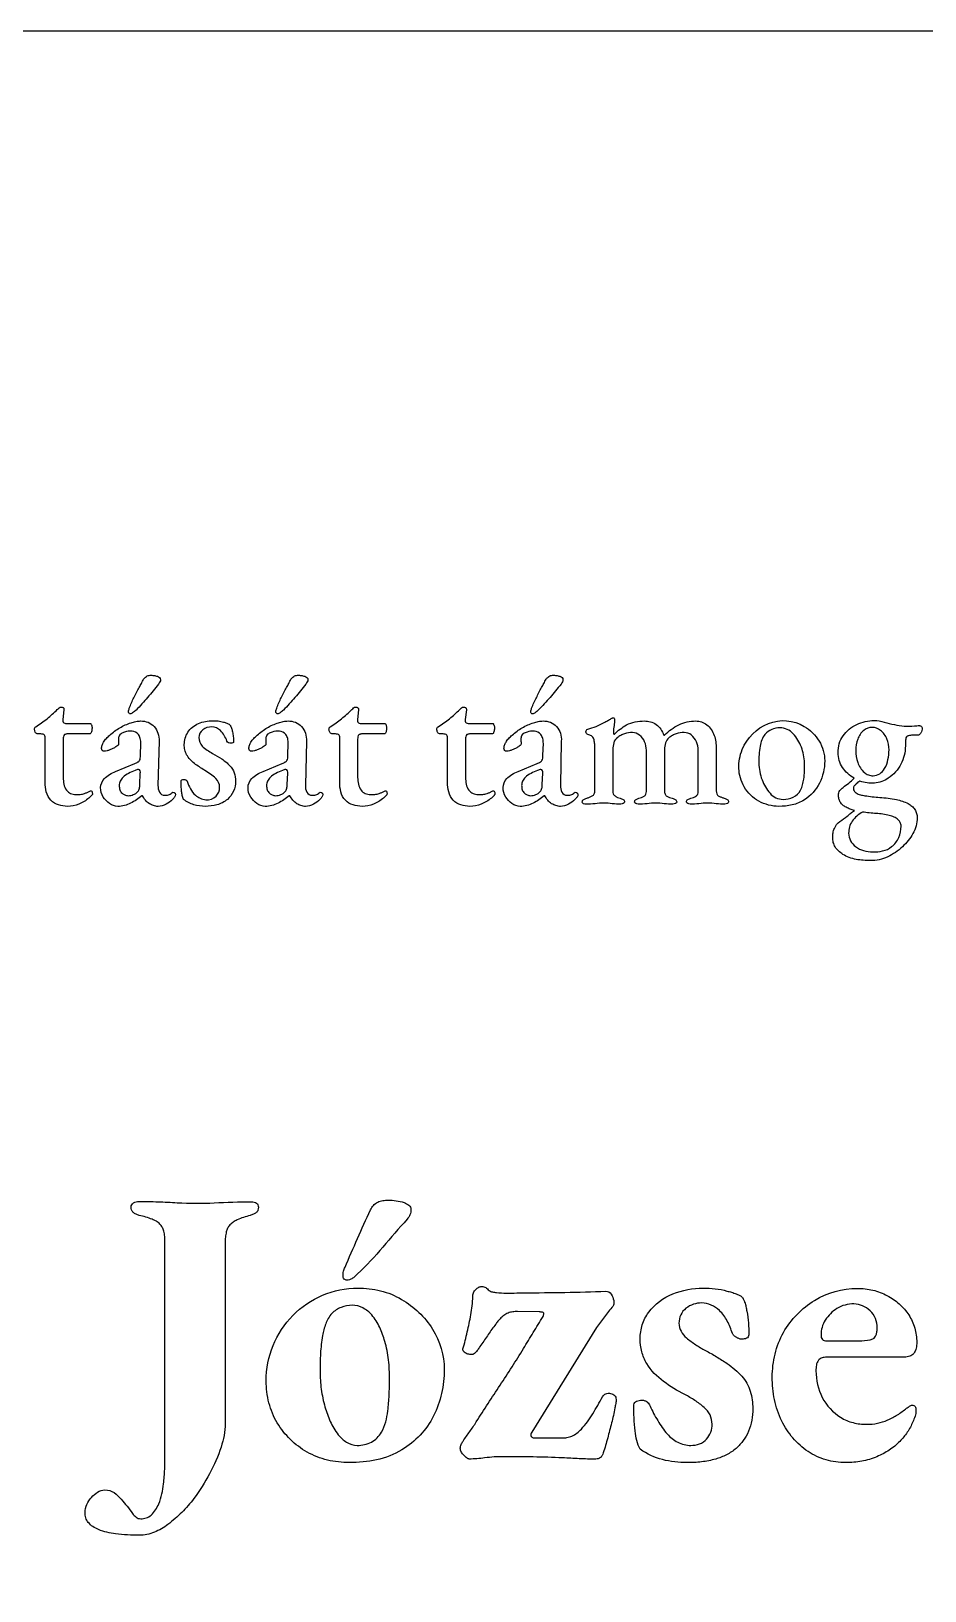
# Model space of a CAD drawing. Header units: millimetres. Extents: x 0 to 297, y 0 to 210.
# Drawn here: x 173.8 to 233.9, y 105 to 210 of the extents above; entities that cross this region are included whole.
import ezdxf

# ---------------------------------------------------------------- set-up
doc = ezdxf.new("R2010")
doc.units = ezdxf.units.MM
for name, color, linetype in [('KONTUR', 8, 'Continuous'), ('SZOVEG_0.3mm', 5, 'Continuous'), ('SZOVEG_0.5mm', 7, 'Continuous')]:
    doc.layers.add(name, color=color, linetype=linetype)

msp = doc.modelspace()

# ---------------------------------------------------------------- linework, layer by layer
at = {"layer": 'KONTUR'}
msp.add_lwpolyline([(0, 0), (297, 0), (297, 210), (0, 210)], close=True, dxfattribs=at)
at = {"layer": 'SZOVEG_0.3mm'}
for points in [[(180.46, 164.04, -0.222348), (180.38, 164.08, -0.175685), (180.34, 164.17, -0.063464), (180.36, 164.3, -0.017058), (180.4, 164.42, -0.032041), (180.71, 165.13, 0.00082), (181.06, 165.82, -0.001825), (181.21, 166.09, -0.008504), (181.36, 166.37, -0.115432), (181.55, 166.56, -0.143647), (181.8, 166.64, -0.029357), (182.05, 166.62, -0.046405), (182.29, 166.57, -0.104196), (182.44, 166.49, -0.216445), (182.5, 166.34, -0.135203), (182.46, 166.19, -0.020677), (182.37, 166.05, -0.007695), (181.63, 165.15, -0.021587), (180.85, 164.29, -0.014591), (180.74, 164.19, -0.036775), (180.62, 164.1, -0.033396), (180.55, 164.06, -0.112083)], [(190.38, 164.04, -0.22235), (190.3, 164.08, -0.175683), (190.26, 164.17, -0.063463), (190.28, 164.3, -0.017063), (190.32, 164.42, -0.032042), (190.63, 165.13, 0.00082), (190.99, 165.82, -0.001825), (191.13, 166.09, -0.008504), (191.28, 166.37, -0.11543), (191.47, 166.56, -0.143648), (191.72, 166.64, -0.029357), (191.97, 166.62, -0.046405), (192.21, 166.57, -0.104196), (192.36, 166.49, -0.216445), (192.42, 166.34, -0.135202), (192.38, 166.19, -0.020679), (192.29, 166.05, -0.007695), (191.55, 165.15, -0.021586), (190.77, 164.29, -0.014591), (190.66, 164.19, -0.036775), (190.55, 164.1, -0.033396), (190.47, 164.06, -0.112083)], [(207.55, 164.04, -0.222348), (207.46, 164.08, -0.175685), (207.43, 164.17, -0.063464), (207.45, 164.3, -0.017061), (207.48, 164.42, -0.032042), (207.8, 165.13, 0.00082), (208.15, 165.82, -0.001825), (208.3, 166.09, -0.008504), (208.45, 166.37, -0.115432), (208.64, 166.56, -0.143647), (208.89, 166.64, -0.029357), (209.14, 166.62, -0.046405), (209.38, 166.57, -0.104196), (209.53, 166.49, -0.216445), (209.59, 166.34, -0.135203), (209.55, 166.19, -0.020677), (209.46, 166.05, -0.007695), (208.72, 165.15, -0.021587), (207.93, 164.29, -0.014591), (207.83, 164.19, -0.036775), (207.71, 164.1, -0.033396), (207.63, 164.06, -0.112083)], [(176.24, 157.81, -0.075763), (175.63, 157.91, -0.127614), (175.12, 158.23, -0.127982), (174.81, 158.78, -0.062945), (174.73, 159.43), (174.73, 162.5, 0.358062), (174.59, 162.67, 0.048899), (174.3, 162.7), (174.2, 162.7, -0.20838), (174.12, 162.74, -0.077451), (174.06, 162.81, -0.099106), (174.02, 163.01, -0.296196), (174.1, 163.17, 0.033557), (174.86, 163.71, 0.024232), (175.55, 164.33, 0.024188), (175.67, 164.44, -0.200493), (175.81, 164.5, -0.065912), (175.89, 164.49, -0.08136), (175.95, 164.46, -0.210253), (176, 164.39, -0.066223), (176, 164.31), (175.92, 163.66, 0.074563), (175.93, 163.54, 0.203903), (175.99, 163.44, 0.100139), (176.11, 163.4, 0.038125), (176.24, 163.39), (177.77, 163.39, -0.28062), (177.82, 163.36, -0.017894), (177.85, 163.3, -0.115053), (177.89, 163.07, -0.059606), (177.85, 162.83, -0.015955), (177.82, 162.75, -0.313593), (177.76, 162.7), (176.48, 162.7, 0.011197), (176.34, 162.7, 0.026972), (176.2, 162.69, 0.02258), (176.12, 162.67, 0.086476), (176.04, 162.64, 0.208635), (175.96, 162.5, 0.040036), (175.95, 162.33), (175.95, 159.76, 0.048865), (175.99, 159.31, 0.113418), (176.17, 158.91, 0.127302), (176.45, 158.68, 0.104696), (176.81, 158.61, 0.016512), (177.1, 158.62, 0.064014), (177.39, 158.68, 0.022459), (177.57, 158.75, 0.029133), (177.75, 158.83, -0.199953), (177.84, 158.85, -0.276201), (177.9, 158.79, -0.04153), (177.91, 158.72, -0.031369), (177.92, 158.65, -0.160177), (177.9, 158.59, -0.018331), (177.86, 158.54, -0.031731), (177.77, 158.45, -0.010139), (177.68, 158.37, -0.07709), (177, 157.97, -0.09705)], [(196.07, 157.81, -0.075763), (195.46, 157.91, -0.127614), (194.95, 158.23, -0.127982), (194.64, 158.78, -0.062945), (194.56, 159.43), (194.56, 162.5, 0.358062), (194.42, 162.67, 0.048899), (194.13, 162.7), (194.03, 162.7, -0.208381), (193.95, 162.74, -0.077452), (193.89, 162.81, -0.099107), (193.84, 163.01, -0.296197), (193.93, 163.17, 0.033557), (194.69, 163.71, 0.024232), (195.38, 164.33, 0.024188), (195.5, 164.44, -0.200493), (195.64, 164.5, -0.065912), (195.71, 164.49, -0.08136), (195.78, 164.46, -0.210253), (195.83, 164.39, -0.066223), (195.83, 164.31), (195.75, 163.66, 0.074563), (195.76, 163.54, 0.203903), (195.82, 163.44, 0.100137), (195.94, 163.4, 0.038126), (196.07, 163.39), (197.6, 163.39, -0.280623), (197.65, 163.36, -0.017891), (197.68, 163.3, -0.115056), (197.72, 163.07, -0.059607), (197.68, 162.83, -0.015955), (197.65, 162.75, -0.313593), (197.59, 162.7), (196.3, 162.7, 0.011197), (196.17, 162.7, 0.026972), (196.03, 162.69, 0.02258), (195.95, 162.67, 0.086476), (195.87, 162.64, 0.208635), (195.79, 162.5, 0.040036), (195.77, 162.33), (195.77, 159.76, 0.048865), (195.82, 159.31, 0.113418), (196, 158.91, 0.127302), (196.28, 158.68, 0.104696), (196.64, 158.61, 0.016512), (196.93, 158.62, 0.064014), (197.22, 158.68, 0.022459), (197.4, 158.75, 0.029134), (197.58, 158.83, -0.199948), (197.67, 158.85, -0.276207), (197.73, 158.79, -0.04153), (197.74, 158.72, -0.031369), (197.75, 158.65, -0.160176), (197.73, 158.59, -0.018331), (197.69, 158.54, -0.031731), (197.6, 158.45, -0.010139), (197.51, 158.37, -0.07709), (196.83, 157.97, -0.09705)], [(203.32, 157.81, -0.075763), (202.72, 157.91, -0.127614), (202.21, 158.23, -0.127982), (201.9, 158.78, -0.062945), (201.81, 159.43), (201.81, 162.5, 0.358062), (201.67, 162.67, 0.048899), (201.39, 162.7), (201.28, 162.7, -0.20838), (201.2, 162.74, -0.077451), (201.15, 162.81, -0.099106), (201.1, 163.01, -0.296196), (201.19, 163.17, 0.033557), (201.95, 163.71, 0.024232), (202.64, 164.33, 0.024188), (202.76, 164.44, -0.200493), (202.9, 164.5, -0.065912), (202.97, 164.49, -0.08136), (203.04, 164.46, -0.210253), (203.08, 164.39, -0.066223), (203.09, 164.31), (203.01, 163.66, 0.074563), (203.01, 163.54, 0.203903), (203.08, 163.44, 0.100137), (203.2, 163.4, 0.038126), (203.32, 163.39), (204.86, 163.39, -0.280623), (204.91, 163.36, -0.017891), (204.94, 163.3, -0.115053), (204.98, 163.07, -0.059606), (204.94, 162.83, -0.015955), (204.91, 162.75, -0.313593), (204.85, 162.7), (203.56, 162.7, 0.011197), (203.43, 162.7, 0.026972), (203.29, 162.69, 0.02258), (203.21, 162.67, 0.086476), (203.13, 162.64, 0.208635), (203.05, 162.5, 0.040036), (203.03, 162.33), (203.03, 159.76, 0.048865), (203.08, 159.31, 0.113418), (203.26, 158.91, 0.127302), (203.54, 158.68, 0.104696), (203.89, 158.61, 0.016512), (204.19, 158.62, 0.064014), (204.48, 158.68, 0.022459), (204.66, 158.75, 0.029134), (204.83, 158.83, -0.199948), (204.92, 158.85, -0.276207), (204.99, 158.79, -0.04153), (205, 158.72, -0.031369), (205.01, 158.65, -0.160176), (204.99, 158.59, -0.018331), (204.95, 158.54, -0.031731), (204.86, 158.45, -0.010139), (204.77, 158.37, -0.07709), (204.09, 157.97, -0.09705)], [(179.63, 157.81, -0.158835), (179.07, 158, -0.09417), (178.65, 158.44, -0.150784), (178.47, 159.08, -0.180157), (178.72, 159.68, -0.077979), (179.07, 159.96, -0.030944), (179.48, 160.16), (180.77, 160.7, 0.011751), (180.88, 160.75, 0.029), (180.98, 160.8, 0.024267), (181.04, 160.84, 0.094936), (181.08, 160.89, 0.119538), (181.14, 161.06, 0.00645), (181.15, 161.25), (181.18, 162.05, 0.072459), (181.14, 162.37, 0.102541), (181.01, 162.65, 0.204975), (180.59, 162.88, 0.116421), (180.08, 162.81, 0.032391), (179.84, 162.7, 0.22038), (179.69, 162.5, 0.072402), (179.67, 162.26, -0.019505), (179.68, 162.01, -0.245752), (179.62, 161.9, -0.011243), (179.5, 161.82, -0.026459), (179.3, 161.71, -0.018904), (179.09, 161.62, -0.0264), (178.9, 161.55, -0.068842), (178.7, 161.52, -0.198912), (178.58, 161.57, -0.198912), (178.53, 161.7, -0.084209), (178.57, 161.93, -0.051139), (178.67, 162.14, -0.052425), (178.86, 162.39, -0.028069), (179.08, 162.61, -0.046139), (179.76, 163.1, -0.054583), (180.52, 163.44, -0.026953), (180.84, 163.53, -0.052173), (181.16, 163.56, -0.095048), (181.66, 163.47, -0.111127), (182.07, 163.19, -0.114367), (182.33, 162.73, -0.084695), (182.4, 162.21), (182.33, 159.22, 0.132907), (182.43, 158.77, 0.278829), (182.78, 158.56, 0.068681), (183.04, 158.59, 0.11833), (183.26, 158.72, -0.288416), (183.42, 158.75, -0.318399), (183.51, 158.62, -0.151511), (183.45, 158.44, -0.055294), (183.32, 158.29, -0.069392), (182.87, 157.95, -0.127758), (182.34, 157.81, -0.071691), (182.03, 157.86, -0.07702), (181.75, 157.99, -0.07337), (181.48, 158.23, -0.044278), (181.28, 158.53), (181.24, 158.53, -0.056559), (180.49, 158.02, -0.119975)], [(185.51, 157.81, -0.069534), (184.74, 157.92, -0.10105), (184.05, 158.28, -0.078831), (183.96, 158.54, -0.018135), (183.92, 158.82, -0.01065), (183.89, 159.16, -0.016036), (183.88, 159.5, -0.288073), (183.94, 159.6, -0.112694), (184.08, 159.63, -0.0988), (184.21, 159.6, -0.237281), (184.29, 159.51, 0.046133), (184.51, 159, 0.087931), (184.85, 158.57, 0.153778), (185.55, 158.25, 0.232931), (186.24, 158.5, 0.197798), (186.48, 159.1, 0.199932), (186.22, 159.69, 0.042274), (185.86, 159.99, 0.012854), (185.46, 160.25, -0.02344), (184.78, 160.7, -0.113302), (184.26, 161.29, -0.069262), (184.14, 161.62, -0.053388), (184.1, 161.97, -0.065889), (184.16, 162.4, -0.078132), (184.34, 162.8, -0.154537), (185.06, 163.39, -0.095899), (186.01, 163.58, -0.024257), (186.38, 163.56, -0.046088), (186.73, 163.49, -0.015224), (186.96, 163.42, -0.067251), (187.16, 163.31, -0.083336), (187.28, 163.08, -0.019921), (187.34, 162.83, -0.026434), (187.4, 162.51, -0.027716), (187.42, 162.17, -0.304866), (187.36, 162.09, -0.097087), (187.24, 162.07, -0.097635), (187.08, 162.1, -0.202965), (186.97, 162.21, 0.038799), (186.79, 162.59, 0.078819), (186.54, 162.91, 0.180158), (185.95, 163.16, 0.172765), (185.34, 162.96, 0.234821), (185.08, 162.44, 0.190338), (185.3, 161.87, 0.05876), (185.63, 161.6, 0.018235), (186, 161.38, -0.018655), (186.62, 161.01, -0.056356), (187.17, 160.55, -0.113764), (187.46, 160.07, -0.078926), (187.55, 159.51, -0.101797), (187.41, 158.83, -0.116617), (187, 158.28, -0.111649), (186.3, 157.92, -0.064058)], [(189.55, 157.81, -0.158836), (188.99, 158, -0.094169), (188.57, 158.44, -0.150784), (188.39, 159.08, -0.180157), (188.64, 159.68, -0.07798), (188.99, 159.96, -0.030944), (189.4, 160.16), (190.69, 160.7, 0.011751), (190.8, 160.75, 0.029), (190.9, 160.8, 0.024267), (190.96, 160.84, 0.094938), (191.01, 160.89, 0.119539), (191.06, 161.06, 0.006451), (191.07, 161.25), (191.1, 162.05, 0.072459), (191.06, 162.37, 0.10254), (190.93, 162.65, 0.204975), (190.51, 162.88, 0.116421), (190.01, 162.81, 0.032391), (189.76, 162.7, 0.220376), (189.61, 162.5, 0.072402), (189.59, 162.26, -0.019505), (189.6, 162.01, -0.24575), (189.54, 161.9, -0.011244), (189.42, 161.82, -0.026459), (189.22, 161.71, -0.018904), (189.01, 161.62, -0.026399), (188.82, 161.55, -0.068842), (188.62, 161.52, -0.198912), (188.5, 161.57, -0.198912), (188.45, 161.7, -0.084208), (188.49, 161.93, -0.051139), (188.59, 162.14, -0.052424), (188.78, 162.39, -0.028069), (189.01, 162.61, -0.046139), (189.68, 163.1, -0.054583), (190.44, 163.44, -0.026953), (190.76, 163.53, -0.052173), (191.09, 163.56, -0.095048), (191.58, 163.47, -0.111127), (191.99, 163.19, -0.114368), (192.25, 162.73, -0.084695), (192.32, 162.21), (192.25, 159.22, 0.132906), (192.35, 158.77, 0.27883), (192.7, 158.56, 0.068681), (192.96, 158.59, 0.118329), (193.18, 158.72, -0.28842), (193.34, 158.75, -0.318398), (193.43, 158.62, -0.15151), (193.37, 158.44, -0.055294), (193.24, 158.29, -0.069391), (192.8, 157.95, -0.127758), (192.26, 157.81, -0.071691), (191.95, 157.86, -0.07702), (191.67, 157.99, -0.07337), (191.41, 158.23, -0.044278), (191.2, 158.53), (191.16, 158.53, -0.056559), (190.41, 158.02, -0.119975)], [(206.72, 157.81, -0.158835), (206.15, 158, -0.09417), (205.74, 158.44, -0.150784), (205.56, 159.08, -0.180157), (205.81, 159.68, -0.077979), (206.16, 159.96, -0.030944), (206.57, 160.16), (207.85, 160.7, 0.011751), (207.96, 160.75, 0.029), (208.07, 160.8, 0.024267), (208.13, 160.84, 0.094936), (208.17, 160.89, 0.119538), (208.23, 161.06, 0.00645), (208.24, 161.25), (208.27, 162.05, 0.072459), (208.23, 162.37, 0.10254), (208.09, 162.65, 0.204974), (207.67, 162.88, 0.116421), (207.17, 162.81, 0.03239), (206.92, 162.7, 0.22038), (206.78, 162.5, 0.072402), (206.76, 162.26, -0.019505), (206.77, 162.01, -0.24575), (206.71, 161.9, -0.011244), (206.59, 161.82, -0.026458), (206.39, 161.71, -0.018904), (206.18, 161.62, -0.026399), (205.99, 161.55, -0.068842), (205.79, 161.52, -0.198912), (205.67, 161.57, -0.198912), (205.62, 161.7, -0.084209), (205.66, 161.93, -0.051139), (205.76, 162.14, -0.052425), (205.94, 162.39, -0.028069), (206.17, 162.61, -0.046139), (206.85, 163.1, -0.054583), (207.61, 163.44, -0.026953), (207.93, 163.53, -0.052173), (208.25, 163.56, -0.095048), (208.75, 163.47, -0.111127), (209.16, 163.19, -0.114368), (209.42, 162.73, -0.084695), (209.48, 162.21), (209.42, 159.22, 0.132906), (209.52, 158.77, 0.278829), (209.87, 158.56, 0.068681), (210.12, 158.59, 0.11833), (210.34, 158.72, -0.288416), (210.51, 158.75, -0.318399), (210.6, 158.62, -0.15151), (210.54, 158.44, -0.055294), (210.41, 158.29, -0.069391), (209.96, 157.95, -0.127758), (209.43, 157.81, -0.071691), (209.12, 157.86, -0.07702), (208.83, 157.99, -0.07337), (208.57, 158.23, -0.044278), (208.37, 158.53), (208.33, 158.53, -0.05656), (207.58, 158.02, -0.119975)], [(211.15, 157.96, -0.092279), (210.97, 157.99, -0.310082), (210.89, 158.12, -0.287582), (210.99, 158.28, -0.039831), (211.19, 158.36, 0.013317), (211.38, 158.43, 0.013109), (211.56, 158.51, 0.183771), (211.69, 158.66, 0.099098), (211.74, 158.86), (211.74, 161.78, 0.0294), (211.72, 162.07, 0.049053), (211.66, 162.35, 0.162478), (211.51, 162.55, 0.110623), (211.27, 162.65, -0.186928), (211.18, 162.72, -0.147719), (211.14, 162.83, -0.123042), (211.17, 162.95, -0.219009), (211.26, 163.02, 0.024315), (211.82, 163.2, 0.037357), (212.36, 163.45, 0.002128), (212.6, 163.59, 0.001673), (212.84, 163.72, 0.015382), (212.9, 163.76, -0.132056), (212.97, 163.78, -0.228618), (213.03, 163.74, -0.169541), (213.06, 163.67, -0.03962), (213.03, 163.25, 0.03962), (212.99, 162.83, -0.011204), (212.99, 162.75, 0.210591), (213.02, 162.68), (213.05, 162.68, -0.041086), (213.44, 163.01, -0.027671), (213.87, 163.29, -0.077362), (214.45, 163.5, -0.050457), (215.07, 163.56, -0.068133), (215.48, 163.51, -0.084856), (215.86, 163.33, -0.091446), (216.17, 163.01, -0.052584), (216.39, 162.61), (216.42, 162.61, -0.088591), (217.39, 163.3, -0.112427), (218.53, 163.56, -0.077666), (218.92, 163.5, -0.095389), (219.27, 163.31, -0.140732), (219.77, 162.59, -0.080447), (219.91, 161.71), (219.91, 158.85, 0.093973), (219.95, 158.65, 0.193253), (220.08, 158.5, 0.015205), (220.26, 158.43, 0.012461), (220.45, 158.36, -0.049569), (220.65, 158.28, -0.27709), (220.74, 158.12, -0.299464), (220.66, 158, -0.102086), (220.49, 157.96, -0.028386), (219.91, 157.99, 0.028386), (219.33, 158.03, 0.028386), (218.74, 157.99, -0.028386), (218.16, 157.96, -0.102086), (217.99, 158, -0.299465), (217.91, 158.12, -0.27709), (218, 158.28, -0.049568), (218.2, 158.36, 0.027507), (218.38, 158.42, 0.040798), (218.54, 158.5, 0.176525), (218.66, 158.64, 0.084749), (218.69, 158.82), (218.69, 161.59, 0.099726), (218.57, 162.16, 0.128197), (218.23, 162.62, 0.166632), (217.75, 162.78, 0.07731), (217.22, 162.7, 0.050436), (216.96, 162.59, 0.038416), (216.73, 162.44, 0.158711), (216.49, 162.08, 0.0694), (216.42, 161.63), (216.42, 158.85, 0.08801), (216.46, 158.64, 0.187176), (216.59, 158.5, 0.030028), (216.77, 158.42, 0.024714), (216.95, 158.36, -0.038381), (217.15, 158.27, -0.280962), (217.25, 158.12, -0.299465), (217.16, 158, -0.102086), (216.99, 157.96, -0.028386), (216.41, 157.99, 0.028386), (215.83, 158.03, 0.028386), (215.25, 157.99, -0.028386), (214.66, 157.96, -0.102086), (214.49, 158, -0.299464), (214.41, 158.12, -0.28578), (214.51, 158.27, -0.024652), (214.7, 158.36, 0.026619), (214.88, 158.42, 0.036865), (215.05, 158.5, 0.175418), (215.17, 158.63, 0.090682), (215.21, 158.82), (215.21, 161.59, 0.103043), (215.09, 162.15, 0.120011), (214.74, 162.61, 0.171032), (214.27, 162.78, 0.075958), (213.74, 162.7, 0.050412), (213.48, 162.59, 0.040288), (213.25, 162.44, 0.176046), (213.01, 162.09, 0.061317), (212.95, 161.64), (212.95, 158.85, 0.077818), (212.98, 158.65, 0.183634), (213.1, 158.51, 0.032135), (213.27, 158.42, 0.020868), (213.44, 158.36, -0.024651), (213.64, 158.27, -0.285781), (213.74, 158.12, -0.299465), (213.65, 158, -0.102086), (213.48, 157.96, -0.029046), (212.91, 157.99, 0.029046), (212.35, 158.03, 0.027757), (211.75, 157.99, -0.027757)], [(224.13, 157.81, -0.125975), (222.78, 158.16, -0.135511), (221.79, 159.13, -0.123817), (221.43, 160.36, -0.108187), (221.66, 161.64, -0.201953), (223.42, 163.39, -0.23321), (225.83, 163.2, -0.121811), (226.83, 162.21, -0.138406), (227.21, 160.87, -0.115568), (226.86, 159.38, -0.137766), (225.84, 158.25, -0.087132), (225.02, 157.91, -0.053877)], [(224.41, 158.28, 0.113099), (225.09, 158.43, 0.157251), (225.58, 158.9, 0.054926), (225.72, 159.26, 0.031981), (225.8, 159.65, 0.042095), (225.85, 160.74, 0.078666), (225.64, 161.8, 0.100006), (225.09, 162.7, 0.208789), (224.19, 163.1, 0.098619), (223.64, 162.99, 0.121303), (223.19, 162.66, 0.08032), (222.98, 162.29, 0.051779), (222.86, 161.87, 0.046939), (222.78, 160.72, 0.081197), (222.99, 159.6, 0.089087), (223.53, 158.69, 0.220109)], [(230.29, 154.16, -0.043018), (229.33, 154.24, -0.096299), (228.43, 154.58, -0.048114), (228.15, 154.8, -0.070855), (227.92, 155.08, -0.072631), (227.79, 155.39, -0.062468), (227.75, 155.72, -0.034031), (227.77, 156.03, -0.070654), (227.86, 156.33, -0.133242), (228.23, 156.79, 0.008791), (228.72, 157.15, -0.007518), (228.96, 157.35, -0.00741), (229.21, 157.54, -0.019366), (228.92, 157.63, -0.043011), (228.65, 157.75, -0.050964), (228.43, 157.9, -0.074941), (228.26, 158.1, -0.076503), (228.17, 158.33, -0.062303), (228.13, 158.58, -0.166043), (228.23, 158.87, -0.064323), (228.45, 159.09, -0.007351), (228.83, 159.38, 0.035029), (229.19, 159.7, -0.111783), (228.41, 160.43, -0.149547), (228.11, 161.43, -0.070521), (228.19, 162.03, -0.084534), (228.45, 162.56, -0.129087), (229.37, 163.33, -0.110025), (230.54, 163.59, -0.072145), (231.22, 163.49, 0.022675), (231.9, 163.32, 0.047993), (232.57, 163.22, 0.037859), (233.25, 163.23, -0.003043), (233.41, 163.24, -0.018962), (233.58, 163.25, -0.090242), (233.66, 163.23, -0.138312), (233.72, 163.19, -0.120592), (233.76, 163.1, -0.045279), (233.76, 163.01, -0.114263), (233.72, 162.83, -0.071841), (233.62, 162.68, -0.02715), (233.56, 162.62, -0.170842), (233.49, 162.6), (233.13, 162.6, 0.016537), (232.99, 162.59, 0.046637), (232.85, 162.57, 0.045431), (232.78, 162.54, 0.145525), (232.72, 162.49, 0.109744), (232.66, 162.34, 0.023822), (232.64, 162.19, 0.009944), (232.64, 162.03, 0.003931), (232.64, 161.88, -0.121254), (232.34, 160.65, -0.124173), (231.49, 159.71, -0.12602), (230.56, 159.38, -0.114263), (229.58, 159.51, 0.032113), (229.45, 159.43, 0.039431), (229.33, 159.32, 0.037872), (229.2, 159.19, 0.169342), (229.14, 159.02, 0.155696), (229.19, 158.85, 0.089431), (229.33, 158.72, 0.084892), (229.61, 158.59, 0.023078), (229.91, 158.53, 0.013837), (230.41, 158.46, 0.005767), (230.92, 158.41, -0.013474), (231.48, 158.36, -0.024255), (232.04, 158.27, -0.023634), (232.44, 158.16, -0.047852), (232.82, 158, -0.049003), (233.08, 157.83, -0.075701), (233.28, 157.6, -0.078086), (233.4, 157.34, -0.065889), (233.43, 157.06, -0.13074), (233.15, 155.98, -0.074056), (232.44, 155.09, -0.079934), (231.45, 154.41, -0.109446)], [(230.47, 159.87, 0.153452), (230.91, 160.01, 0.10422), (231.24, 160.36, 0.088459), (231.47, 160.96, 0.048398), (231.54, 161.62, 0.094889), (231.4, 162.35, 0.130933), (230.96, 162.93, 0.169381), (230.4, 163.13, 0.176897), (229.84, 162.93, 0.1334), (229.43, 162.33, 0.085315), (229.3, 161.59, 0.078067), (229.43, 160.77, 0.139021), (229.88, 160.1, 0.078128), (230.15, 159.93, 0.099005)], [(180.32, 158.53, 0.098318), (180.67, 158.6, 0.111957), (180.97, 158.81, 0.153167), (181.08, 159.03, 0.028768), (181.11, 159.28), (181.14, 160.04, 0.086939), (181.13, 160.21, 0.343525), (181.02, 160.29, 0.092246), (180.9, 160.27, 0.009238), (180.79, 160.23, 0.021637), (180.35, 160.03, 0.088066), (179.96, 159.76, 0.081047), (179.79, 159.51, 0.112526), (179.72, 159.22, 0.070379), (179.76, 158.93, 0.145587), (179.91, 158.7, 0.072968), (180.1, 158.58, 0.105413)], [(190.24, 158.53, 0.098318), (190.59, 158.6, 0.111958), (190.89, 158.81, 0.153169), (191, 159.03, 0.028766), (191.03, 159.28), (191.06, 160.04, 0.086939), (191.05, 160.21, 0.343525), (190.94, 160.29, 0.092245), (190.82, 160.27, 0.009239), (190.71, 160.23, 0.021637), (190.27, 160.03, 0.088066), (189.88, 159.76, 0.081047), (189.71, 159.51, 0.112525), (189.64, 159.22, 0.070379), (189.68, 158.93, 0.145587), (189.83, 158.7, 0.072968), (190.02, 158.58, 0.105413)], [(207.4, 158.53, 0.098318), (207.76, 158.6, 0.111957), (208.05, 158.81, 0.153167), (208.17, 159.03, 0.028767), (208.2, 159.28), (208.23, 160.04, 0.086939), (208.21, 160.21, 0.343525), (208.11, 160.29, 0.092246), (207.99, 160.27, 0.009238), (207.88, 160.23, 0.021637), (207.44, 160.03, 0.088066), (207.05, 159.76, 0.081047), (206.87, 159.51, 0.112526), (206.81, 159.22, 0.070379), (206.85, 158.93, 0.145587), (207, 158.7, 0.072967), (207.19, 158.58, 0.105414)], [(229.76, 157.43, 0.028707), (229.38, 157.16, 0.073139), (229.06, 156.82, 0.085781), (228.88, 156.43, 0.06591), (228.82, 156, 0.123606), (228.95, 155.5, 0.105841), (229.29, 155.1, 0.095866), (229.83, 154.83, 0.068804), (230.44, 154.74, 0.052417), (231.11, 154.81, 0.11963), (231.71, 155.1, 0.123927), (232.19, 155.71, 0.10376), (232.35, 156.48, 0.098335), (232.3, 156.72, 0.108001), (232.16, 156.91, 0.093682), (231.88, 157.09, 0.030556), (231.56, 157.19, 0.050464), (230.67, 157.33, -0.03034)]]:
    msp.add_lwpolyline(points, format="xyb", close=True, dxfattribs=at)
at = {"layer": 'SZOVEG_0.5mm'}
for points in [[(195.05, 125.91, -0.08229), (194.95, 125.93, -0.137772), (194.86, 125.99, -0.124548), (194.8, 126.1, -0.049815), (194.79, 126.22, -0.058971), (194.82, 126.51, -0.057071), (194.92, 126.78, -0.004141), (195.76, 128.72, -0.005386), (196.63, 130.64, -0.049513), (196.83, 130.94, -0.110074), (197.12, 131.17, -0.073325), (197.46, 131.27, -0.037929), (197.81, 131.3, -0.030587), (198.37, 131.26, -0.052043), (198.9, 131.14, -0.086821), (199.22, 130.96, -0.227319), (199.36, 130.67, -0.101616), (199.29, 130.32, -0.076035), (199.1, 130.01, 0.008492), (197.47, 128.14, -0.0268), (195.76, 126.33, -0.019964), (195.58, 126.16, -0.042675), (195.38, 126.01, -0.043255), (195.22, 125.94, -0.090758)], [(181.07, 108.74, -0.012501), (180.27, 108.76, -0.022054), (179.47, 108.84, -0.021468), (178.89, 108.94, -0.042837), (178.33, 109.12, -0.043826), (177.95, 109.32, -0.081747), (177.64, 109.6, -0.087962), (177.47, 109.91, -0.08095), (177.42, 110.27, -0.114026), (177.54, 110.82, -0.069049), (177.86, 111.29, -0.062567), (178.26, 111.64, -0.148823), (178.76, 111.79, -0.149241), (179.37, 111.61, -0.070986), (179.86, 111.16, -0.006846), (180.25, 110.7, -0.022197), (180.61, 110.21, 0.079668), (180.85, 109.96, 0.16564), (181.17, 109.85, 0.087309), (181.54, 109.91, 0.087352), (181.87, 110.1, 0.079851), (182.17, 110.45, 0.040353), (182.38, 110.86, 0.047581), (182.59, 111.52, 0.019471), (182.7, 112.2, 0.020757), (182.78, 113.19, 0.0107), (182.8, 114.18), (182.8, 128.48, 0.023406), (182.79, 128.86, 0.045486), (182.72, 129.22, 0.047061), (182.62, 129.47, 0.08064), (182.46, 129.69, 0.070622), (182.22, 129.88, 0.027489), (181.94, 130.01, 0.029129), (181.51, 130.16, 0.013914), (181.07, 130.27, -0.043332), (180.85, 130.35, -0.094892), (180.66, 130.48, -0.106), (180.55, 130.64, -0.090994), (180.52, 130.82, -0.262668), (180.68, 131.12, -0.136675), (181.04, 131.22, -0.010115), (182.34, 131.19, -0.005172), (183.63, 131.13, 0.02953), (186.12, 131.12, -0.014235), (188.61, 131.19, -0.04528), (188.8, 131.17, -0.120592), (188.97, 131.1, -0.138313), (189.06, 130.98, -0.090242), (189.09, 130.82, -0.072181), (189.06, 130.62, -0.164915), (188.94, 130.46, -0.060078), (188.75, 130.35, -0.024334), (188.53, 130.27, 0.013689), (188.09, 130.14, 0.029305), (187.67, 129.97, 0.027388), (187.4, 129.82, 0.073714), (187.17, 129.63, 0.072129), (187.02, 129.41, 0.043835), (186.93, 129.16, 0.042656), (186.87, 128.81, 0.023223), (186.85, 128.46), (186.85, 116.26, -0.048096), (186.78, 115.46, -0.028962), (186.58, 114.68, -0.047693), (185.8, 112.88, -0.03353), (184.75, 111.21, -0.031196), (183.93, 110.28, -0.036182), (183, 109.47, -0.063661), (182.09, 108.94, -0.09816)], [(195.21, 113.63, -0.058599), (193.74, 113.8, -0.069678), (192.37, 114.34, -0.06522), (191.24, 115.19, -0.064459), (190.36, 116.3, -0.07311), (189.8, 117.66, -0.062205), (189.61, 119.13, -0.1961), (191.41, 123.54, -0.201728), (195.79, 125.38, -0.061141), (197.31, 125.2, -0.070447), (198.73, 124.62, -0.121024), (200.81, 122.62, -0.141804), (201.6, 119.89, -0.055697), (201.42, 118.29, -0.061264), (200.88, 116.77, -0.071583), (199.97, 115.48, -0.06804), (198.75, 114.49, -0.086046), (197.05, 113.82, -0.050683)], [(203.28, 113.87, -0.130839), (203.21, 113.89, -0.023206), (203.14, 113.93, -0.031823), (203.03, 114.02, -0.011236), (202.93, 114.12, -0.05895), (202.75, 114.34, -0.13834), (202.68, 114.6, -0.127125), (202.74, 114.85, -0.013204), (202.87, 115.08, -0.022819), (203.32, 115.72, 0.027367), (203.75, 116.37, -0.005741), (205.36, 118.84, 0.009873), (206.94, 121.32, -0.000991), (207.59, 122.39, -0.000522), (208.25, 123.46, 0.051513), (208.29, 123.57, 0.064534), (208.3, 123.67, 0.233013), (208.28, 123.72, 0.083527), (208.22, 123.75, 0.065258), (208.11, 123.77, 0.015273), (207.99, 123.78), (206.54, 123.8, 0.035519), (206.21, 123.78, 0.055547), (205.9, 123.7, 0.075144), (205.61, 123.54, 0.042272), (205.36, 123.31, 0.032887), (205.17, 123.09, 0.001007), (205, 122.87, 0.0163), (204.5, 122.16, -0.007906), (204, 121.44, -0.002349), (203.85, 121.22, -0.039946), (203.68, 121.02, -0.205371), (203.45, 120.91, -0.087838), (203.18, 120.94, -0.100415), (202.95, 121.06, -0.250723), (202.86, 121.28, 0.009971), (203.15, 122.43, 0.011629), (203.39, 123.58, 0.013906), (203.48, 124.19, 0.031069), (203.52, 124.8, -0.09483), (203.57, 125.07, -0.102155), (203.72, 125.29, -0.070414), (203.9, 125.43, -0.126724), (204.12, 125.49, -0.149152), (204.39, 125.41, -0.036409), (204.62, 125.22, 0.121943), (204.85, 125.12, 0.019679), (205.11, 125.08, 0.026446), (205.79, 125.04, 0.012088), (206.48, 125.05, -0.002784), (206.72, 125.06, -0.008079), (206.96, 125.07, 0.004525), (209.72, 125.09, 0.00547), (212.48, 125.17, -0.263788), (212.84, 124.97, -0.080291), (213.01, 124.54, -0.075968), (213.02, 124.34, -0.126513), (212.95, 124.15, 0.029446), (212.39, 123.45, -0.003958), (211.85, 122.73), (207.49, 115.68, 0.06271), (207.43, 115.54, 0.209809), (207.45, 115.39, 0.145527), (207.51, 115.34, 0.045431), (207.58, 115.31, 0.046637), (207.72, 115.29, 0.016537), (207.86, 115.29), (209.51, 115.29, 0.045713), (209.86, 115.32, 0.053066), (210.19, 115.42, 0.070455), (210.53, 115.62, 0.037325), (210.83, 115.89, 0.056), (211.6, 116.92, 0.004737), (212.25, 118.05, -0.064129), (212.34, 118.18, -0.095708), (212.48, 118.27, -0.094735), (212.63, 118.3, -0.059614), (212.8, 118.28, -0.05082), (212.95, 118.24, -0.101766), (213.07, 118.15, -0.109168), (213.14, 118.03, -0.079159), (213.17, 117.89, -0.044579), (213.14, 117.6, -0.001788), (213.09, 117.31, -0.01637), (212.86, 116.3, -0.001332), (212.6, 115.29, -0.008467), (212.46, 114.79, -0.012319), (212.3, 114.29, -0.056077), (212.23, 114.12, -0.100802), (212.12, 113.97, -0.104509), (211.97, 113.89, -0.07096), (211.8, 113.87, -0.011497), (210.68, 113.89, -0.000789), (209.56, 113.95, 0.008495), (207.58, 114.01, 0.00379), (205.59, 114.03, 0.01625), (204.96, 114.01, 0.013029), (204.32, 113.95, -0.006021), (203.8, 113.89, -0.02326)], [(217.95, 113.63, -0.060553), (216.29, 113.83, -0.095818), (214.79, 114.53, -0.08313), (214.56, 115.12, -0.02108), (214.45, 115.76, -0.02069), (214.38, 116.64, -0.017544), (214.37, 117.52, -0.310084), (214.55, 117.77, -0.092278), (214.9, 117.84, -0.084939), (215.1, 117.8, -0.089185), (215.27, 117.71, -0.048929), (215.38, 117.59, -0.121366), (215.45, 117.44, 0.028676), (215.97, 116.46, 0.040901), (216.61, 115.56, 0.097783), (217.32, 115, 0.120044), (218.19, 114.79, 0.084285), (218.78, 114.89, 0.133494), (219.26, 115.22, 0.085492), (219.54, 115.68, 0.090867), (219.63, 116.21, 0.112455), (219.49, 116.84, 0.104438), (219.09, 117.35, 0.034155), (218.47, 117.82, 0.023179), (217.79, 118.21, -0.036852), (216.36, 119.09, -0.09761), (215.23, 120.3, -0.081675), (214.9, 121.1, -0.057795), (214.79, 121.96, -0.073664), (214.93, 122.91, -0.086172), (215.36, 123.75, -0.140323), (216.98, 124.99, -0.094072), (219.03, 125.38, -0.02848), (219.84, 125.34, -0.036973), (220.63, 125.18, -0.008343), (220.94, 125.1, -0.017362), (221.25, 124.99, -0.015385), (221.45, 124.91, -0.046199), (221.63, 124.8, -0.061122), (221.74, 124.62, -0.024218), (221.82, 124.43, -0.025763), (221.91, 124.13, -0.012706), (221.97, 123.82, -0.026215), (222.07, 123.03, -0.018757), (222.1, 122.23, -0.306307), (221.95, 122, -0.095757), (221.63, 121.94, -0.092383), (221.43, 121.98, -0.054935), (221.25, 122.07, -0.037127), (221.1, 122.18, -0.11395), (221, 122.33, 0.038438), (220.65, 123.16, 0.083938), (220.12, 123.87, 0.083339), (219.57, 124.24, 0.107364), (218.92, 124.38, 0.085834), (218.37, 124.29, 0.079806), (217.87, 124.02, 0.120227), (217.52, 123.57, 0.108205), (217.4, 123.02, 0.130881), (217.54, 122.47, 0.087214), (217.91, 122.03, 0.031172), (218.53, 121.57, 0.018362), (219.18, 121.18, -0.012292), (219.93, 120.76, -0.020628), (220.65, 120.3, -0.020239), (221.16, 119.9, -0.037418), (221.63, 119.45, -0.110515), (222.2, 118.43, -0.071715), (222.37, 117.26, -0.04132), (222.3, 116.48, -0.057903), (222.09, 115.74, -0.059206), (221.73, 115.12, -0.057091), (221.25, 114.59, -0.061626), (220.6, 114.16, -0.045124), (219.87, 113.87, -0.043839), (218.92, 113.68, -0.026953)], [(228.62, 113.63, -0.06995), (227.3, 113.82, -0.078), (226.09, 114.38, -0.07017), (225.07, 115.29, -0.060138), (224.32, 116.43, -0.065126), (223.83, 117.87, -0.049907), (223.68, 119.39, -0.060064), (223.87, 120.94, -0.068327), (224.44, 122.4, -0.129258), (226.53, 124.55, -0.136785), (229.41, 125.36, -0.055767), (230.45, 125.24, -0.068979), (231.43, 124.87, -0.0586), (232.23, 124.31, -0.063605), (232.87, 123.57, -0.07673), (233.27, 122.69, -0.0696), (233.41, 121.73, -0.048368), (233.37, 121.33, -0.123363), (233.2, 120.98, -0.138016), (232.93, 120.79, -0.084677), (232.59, 120.73), (227.33, 120.73, 0.076879), (227.04, 120.68, 0.146426), (226.79, 120.52, 0.137079), (226.65, 120.19, 0.034364), (226.62, 119.81, 0.117731), (227.05, 118.02, 0.137491), (228.28, 116.68, 0.077086), (229.13, 116.32, 0.062019), (230.04, 116.21, 0.048724), (230.76, 116.28, 0.056877), (231.45, 116.5, 0.035018), (232.11, 116.85, 0.026911), (232.72, 117.29, -0.002469), (232.82, 117.36, -0.003342), (232.92, 117.43, -0.049729), (233, 117.48, -0.105765), (233.09, 117.5, -0.091572), (233.2, 117.48, -0.138329), (233.29, 117.41, -0.11993), (233.34, 117.29, -0.044594), (233.35, 117.15, -0.080354), (233.29, 116.75, -0.019451), (233.14, 116.37, -0.059186), (232.77, 115.67, -0.036915), (232.26, 115.06, -0.055999), (231.55, 114.47, -0.044423), (230.72, 114.03, -0.059142), (229.7, 113.72, -0.042175)], [(195.74, 114.79, 0.051918), (196.23, 114.84, 0.073663), (196.7, 115.01, 0.074717), (197.08, 115.3, 0.05986), (197.37, 115.68, 0.071787), (197.66, 116.37, 0.031025), (197.8, 117.11, 0.021057), (197.89, 118.18, 0.011372), (197.92, 119.26, 0.0275), (197.85, 120.54, 0.041328), (197.6, 121.79, 0.038568), (197.26, 122.73, 0.070337), (196.72, 123.57, 0.093801), (196.13, 124.04, 0.122207), (195.4, 124.23, 0.09418), (194.66, 124.08, 0.102806), (194.03, 123.67, 0.090221), (193.62, 122.97, 0.042697), (193.41, 122.18, 0.029553), (193.27, 120.98, 0.013932), (193.24, 119.78, 0.032931), (193.32, 118.57, 0.037053), (193.57, 117.38, 0.035556), (193.93, 116.4, 0.060467), (194.46, 115.51, 0.084082), (195.03, 115, 0.143907)], [(227.33, 121.83), (228.91, 121.83, 0.0023), (229.7, 121.84, 0.078297), (230.46, 121.96, 0.152879), (230.59, 122.07, 0.056235), (230.67, 122.23, 0.051954), (230.73, 122.46, 0.037803), (230.75, 122.7, 0.096182), (230.63, 123.33, 0.111478), (230.26, 123.86, 0.177209), (229.18, 124.31, 0.150568), (228.03, 124, 0.109486), (227.25, 123.23, 0.158401), (226.97, 122.2, 0.06414), (226.98, 122.05, 0.133074), (227.06, 121.93, 0.133074), (227.18, 121.85, 0.06414)]]:
    msp.add_lwpolyline(points, format="xyb", close=True, dxfattribs=at)

doc.saveas('drawing.dxf')
